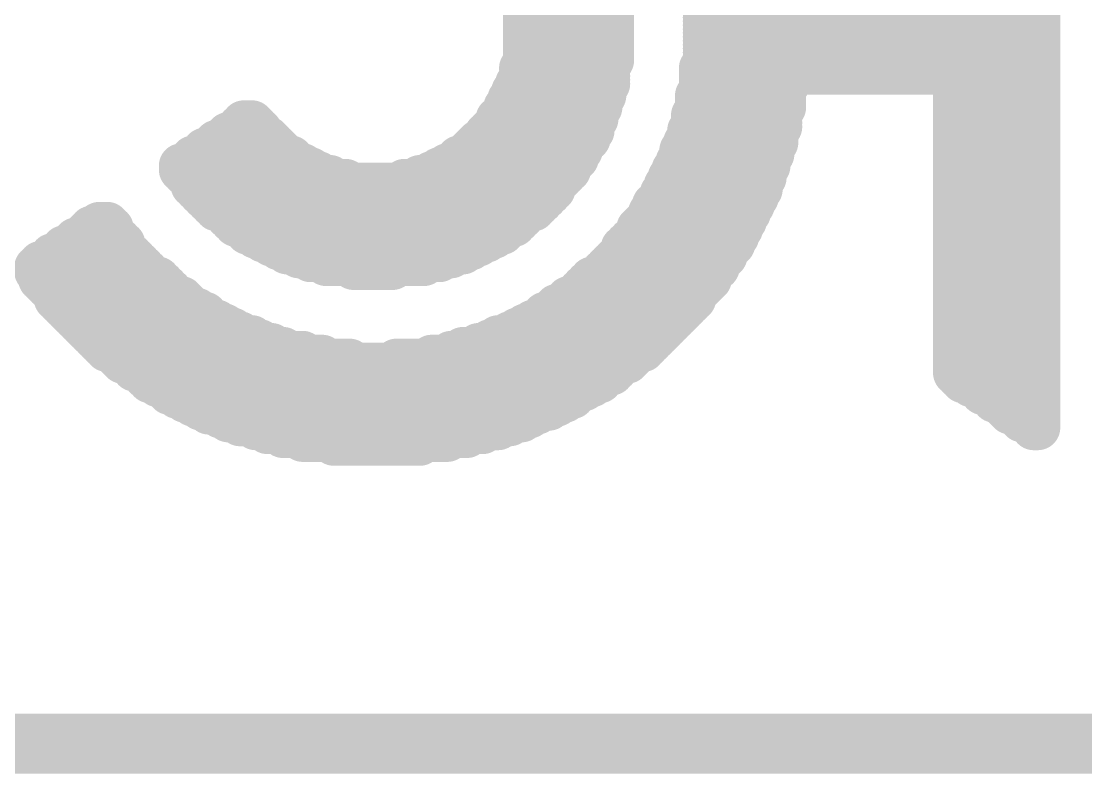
# Model space of a CAD drawing. Extents: x 100 to 205, y 100 to 175.
# Drawn here: x 152.274 to 155.814, y 123.7 to 126.204 of the extents above; entities that cross this region are included whole.
import ezdxf

# ---------------------------------------------------------------- set-up
doc = ezdxf.new("R2010")
doc.units = 0
doc.layers.get('0').update_dxf_attribs({"linetype": 'CONTINUOUS'})
doc.layers.add('SILK-BOTTOM_PHO', color=14, linetype='CONTINUOUS')

# ---------------------------------------------------------------- blocks, each defined once
blk = doc.blocks.new('ROUND_61')
at = {"const_width": 0.075056}
blk.add_lwpolyline([(-0.037528, 0, 1), (0.037528, 0, 1)], format="xyb", close=True, dxfattribs=at)

msp = doc.modelspace()

# ---------------------------------------------------------------- linework, layer by layer
at = {"layer": 'SILK-BOTTOM_PHO'}
for points, const_width in [([(154.224228, 126.269496), (153.951178, 126.269496)], 0.150114), ([(154.237182, 126.256542), (153.951178, 126.256542)], 0.150114), ([(155.654756, 126.269496), (154.549348, 126.269496)], 0.150114), ([(155.654756, 126.256542), (154.549348, 126.256542)], 0.150114), ([(154.237182, 126.243588), (153.951178, 126.243588)], 0.150114), ([(154.237182, 126.230634), (153.951178, 126.230634)], 0.150114), ([(154.237182, 126.217426), (153.951178, 126.217426)], 0.150114), ([(155.654756, 126.243588), (154.549348, 126.243588)], 0.150114), ([(155.654756, 126.230634), (154.549348, 126.230634)], 0.150114), ([(155.654756, 126.217426), (154.549348, 126.217426)], 0.150114), ([(154.237182, 126.204472), (153.951178, 126.204472)], 0.150114), ([(154.237182, 126.191518), (153.951178, 126.191518)], 0.150114), ([(155.654756, 126.204472), (154.549348, 126.204472)], 0.150114), ([(155.654756, 126.191518), (154.549348, 126.191518)], 0.150114), ([(154.237182, 126.178564), (153.951178, 126.178564)], 0.150114), ([(154.237182, 126.16561), (153.951178, 126.16561)], 0.150114), ([(154.237182, 126.152402), (153.951178, 126.152402)], 0.150114), ([(155.654756, 126.178564), (154.549348, 126.178564)], 0.150114), ([(155.654756, 126.16561), (154.549348, 126.16561)], 0.150114), ([(155.654756, 126.152402), (154.549348, 126.152402)], 0.150114), ([(154.237182, 126.139448), (153.951178, 126.139448)], 0.150114), ([(154.237182, 126.126494), (153.951178, 126.126494)], 0.150114), ([(154.237182, 126.11354), (153.951178, 126.11354)], 0.150114), ([(155.654756, 126.139448), (154.549348, 126.139448)], 0.150114), ([(155.654756, 126.126494), (154.549348, 126.126494)], 0.150114), ([(155.654756, 126.11354), (154.549348, 126.11354)], 0.150114), ([(154.237182, 126.100586), (153.951178, 126.100586)], 0.150114), ([(154.237182, 126.087378), (153.951178, 126.087378)], 0.150114), ([(154.237182, 126.074424), (153.951178, 126.074424)], 0.150114), ([(155.654756, 126.100586), (154.549348, 126.100586)], 0.150114), ([(155.654756, 126.087378), (154.549348, 126.087378)], 0.150114), ([(155.654756, 126.074424), (154.549348, 126.074424)], 0.150114), ([(154.224228, 126.048516), (153.938224, 126.048516)], 0.150114), ([(154.224228, 126.06147), (153.951178, 126.06147)], 0.150114), ([(155.654756, 126.048516), (154.536394, 126.048516)], 0.150114), ([(155.654756, 126.06147), (154.549348, 126.06147)], 0.150114), ([(154.224228, 126.035562), (153.938224, 126.035562)], 0.150114), ([(154.224228, 126.022354), (153.938224, 126.022354)], 0.150114), ([(154.224228, 126.0094), (153.938224, 126.0094)], 0.150114), ([(155.654756, 126.035562), (154.536394, 126.035562)], 0.150114), ([(154.822398, 126.022354), (154.536394, 126.022354)], 0.150114), ([(154.822398, 126.0094), (154.536394, 126.0094)], 0.150114), ([(155.654756, 126.022354), (155.381706, 126.022354)], 0.150114), ([(155.654756, 126.0094), (155.381706, 126.0094)], 0.150114), ([(154.211274, 125.970538), (153.912062, 125.970538)], 0.150114), ([(154.224228, 125.996446), (153.925016, 125.996446)], 0.150114), ([(154.211274, 125.983492), (153.925016, 125.983492)], 0.150114), ([(154.822398, 125.996446), (154.536394, 125.996446)], 0.150114), ([(154.809444, 125.983492), (154.536394, 125.983492)], 0.150114), ([(154.809444, 125.970538), (154.536394, 125.970538)], 0.150114), ([(155.654756, 125.996446), (155.381706, 125.996446)], 0.150114), ([(155.654756, 125.983492), (155.381706, 125.983492)], 0.150114), ([(155.654756, 125.970538), (155.381706, 125.970538)], 0.150114), ([(154.19832, 125.944376), (153.899108, 125.944376)], 0.150114), ([(154.19832, 125.931422), (153.899108, 125.931422)], 0.150114), ([(154.211274, 125.95733), (153.912062, 125.95733)], 0.150114), ([(154.809444, 125.95733), (154.52344, 125.95733)], 0.150114), ([(154.809444, 125.944376), (154.52344, 125.944376)], 0.150114), ([(154.809444, 125.931422), (154.52344, 125.931422)], 0.150114), ([(155.654756, 125.95733), (155.381706, 125.95733)], 0.150114), ([(155.654756, 125.944376), (155.381706, 125.944376)], 0.150114), ([(155.654756, 125.931422), (155.381706, 125.931422)], 0.150114), ([(154.19832, 125.918468), (153.886154, 125.918468)], 0.150114), ([(154.185112, 125.905514), (153.886154, 125.905514)], 0.150114), ([(154.809444, 125.918468), (154.52344, 125.918468)], 0.150114), ([(154.79649, 125.905514), (154.52344, 125.905514)], 0.150114), ([(155.654756, 125.918468), (155.381706, 125.918468)], 0.150114), ([(155.654756, 125.905514), (155.381706, 125.905514)], 0.150114), ([(153.040842, 125.866398), (153.01468, 125.866398)], 0.150114), ([(154.185112, 125.879352), (153.859992, 125.879352)], 0.150114), ([(154.172158, 125.866398), (153.859992, 125.866398)], 0.150114), ([(154.185112, 125.892306), (153.8732, 125.892306)], 0.150114), ([(154.79649, 125.892306), (154.510232, 125.892306)], 0.150114), ([(154.79649, 125.879352), (154.510232, 125.879352)], 0.150114), ([(154.79649, 125.866398), (154.510232, 125.866398)], 0.150114), ([(155.654756, 125.892306), (155.381706, 125.892306)], 0.150114), ([(155.654756, 125.879352), (155.381706, 125.879352)], 0.150114), ([(155.654756, 125.866398), (155.381706, 125.866398)], 0.150114), ([(153.06675, 125.827282), (152.962864, 125.827282)], 0.150114), ([(153.06675, 125.84049), (152.988772, 125.84049)], 0.150114), ([(153.053796, 125.853444), (153.001726, 125.853444)], 0.150114), ([(154.159204, 125.827282), (153.82113, 125.827282)], 0.150114), ([(154.172158, 125.84049), (153.834084, 125.84049)], 0.150114), ([(154.172158, 125.853444), (153.847038, 125.853444)], 0.150114), ([(154.783536, 125.84049), (154.497278, 125.84049)], 0.150114), ([(154.783536, 125.827282), (154.497278, 125.827282)], 0.150114), ([(154.79649, 125.853444), (154.510232, 125.853444)], 0.150114), ([(155.654756, 125.853444), (155.381706, 125.853444)], 0.150114), ([(155.654756, 125.84049), (155.381706, 125.84049)], 0.150114), ([(155.654756, 125.827282), (155.381706, 125.827282)], 0.150114), ([(153.105866, 125.801374), (152.923748, 125.801374)], 0.150114), ([(153.092912, 125.814328), (152.949656, 125.814328)], 0.150114), ([(154.14625, 125.801374), (153.794968, 125.801374)], 0.150114), ([(154.159204, 125.814328), (153.82113, 125.814328)], 0.150114), ([(154.783536, 125.801374), (154.484324, 125.801374)], 0.150114), ([(154.783536, 125.814328), (154.497278, 125.814328)], 0.150114), ([(155.654756, 125.814328), (155.381706, 125.814328)], 0.150114), ([(155.654756, 125.801374), (155.381706, 125.801374)], 0.150114), ([(153.144728, 125.762258), (152.871678, 125.762258)], 0.150114), ([(153.131774, 125.775466), (152.884632, 125.775466)], 0.150114), ([(153.11882, 125.78842), (152.910794, 125.78842)], 0.150114), ([(154.120088, 125.762258), (153.756106, 125.762258)], 0.150114), ([(154.133296, 125.775466), (153.76906, 125.775466)], 0.150114), ([(154.133296, 125.78842), (153.782014, 125.78842)], 0.150114), ([(154.770328, 125.775466), (154.47137, 125.775466)], 0.150114), ([(154.770328, 125.762258), (154.47137, 125.762258)], 0.150114), ([(154.770328, 125.78842), (154.484324, 125.78842)], 0.150114), ([(155.654756, 125.78842), (155.381706, 125.78842)], 0.150114), ([(155.654756, 125.775466), (155.381706, 125.775466)], 0.150114), ([(155.654756, 125.762258), (155.381706, 125.762258)], 0.150114), ([(153.209752, 125.723396), (152.806654, 125.723396)], 0.150114), ([(153.183844, 125.73635), (152.832816, 125.73635)], 0.150114), ([(153.17089, 125.749304), (152.84577, 125.749304)], 0.150114), ([(154.09418, 125.723396), (153.691082, 125.723396)], 0.150114), ([(154.107134, 125.73635), (153.71699, 125.73635)], 0.150114), ([(154.120088, 125.749304), (153.729944, 125.749304)], 0.150114), ([(154.757374, 125.73635), (154.458416, 125.73635)], 0.150114), ([(154.757374, 125.723396), (154.458416, 125.723396)], 0.150114), ([(154.757374, 125.749304), (154.47137, 125.749304)], 0.150114), ([(155.654756, 125.749304), (155.381706, 125.749304)], 0.150114), ([(155.654756, 125.73635), (155.381706, 125.73635)], 0.150114), ([(155.654756, 125.723396), (155.381706, 125.723396)], 0.150114), ([(153.235914, 125.710442), (152.806654, 125.710442)], 0.150114), ([(153.261822, 125.697234), (152.819608, 125.697234)], 0.150114), ([(153.300938, 125.68428), (152.832816, 125.68428)], 0.150114), ([(154.068272, 125.68428), (153.599896, 125.68428)], 0.150114), ([(154.081226, 125.697234), (153.639012, 125.697234)], 0.150114), ([(154.09418, 125.710442), (153.66492, 125.710442)], 0.150114), ([(154.74442, 125.68428), (154.432254, 125.68428)], 0.150114), ([(154.74442, 125.710442), (154.445208, 125.710442)], 0.150114), ([(154.74442, 125.697234), (154.445208, 125.697234)], 0.150114), ([(155.654756, 125.710442), (155.381706, 125.710442)], 0.150114), ([(155.654756, 125.697234), (155.381706, 125.697234)], 0.150114), ([(155.654756, 125.68428), (155.381706, 125.68428)], 0.150114), ([(153.353008, 125.671326), (152.84577, 125.671326)], 0.150114), ([(154.04211, 125.658372), (152.84577, 125.658372)], 0.150114), ([(154.055064, 125.671326), (153.54808, 125.671326)], 0.150114), ([(154.731466, 125.658372), (154.4193, 125.658372)], 0.150114), ([(154.731466, 125.671326), (154.432254, 125.671326)], 0.150114), ([(155.654756, 125.671326), (155.381706, 125.671326)], 0.150114), ([(155.654756, 125.658372), (155.381706, 125.658372)], 0.150114), ([(154.04211, 125.645418), (152.858724, 125.645418)], 0.150114), ([(154.029156, 125.63221), (152.871678, 125.63221)], 0.150114), ([(154.016202, 125.619256), (152.884632, 125.619256)], 0.150114), ([(154.718512, 125.63221), (154.406346, 125.63221)], 0.150114), ([(154.718512, 125.619256), (154.406346, 125.619256)], 0.150114), ([(154.731466, 125.645418), (154.4193, 125.645418)], 0.150114), ([(155.654756, 125.645418), (155.381706, 125.645418)], 0.150114), ([(155.654756, 125.63221), (155.381706, 125.63221)], 0.150114), ([(155.654756, 125.619256), (155.381706, 125.619256)], 0.150114), ([(154.003248, 125.606302), (152.89784, 125.606302)], 0.150114), ([(153.99004, 125.593348), (152.910794, 125.593348)], 0.150114), ([(153.977086, 125.580394), (152.923748, 125.580394)], 0.150114), ([(154.705304, 125.593348), (154.380184, 125.593348)], 0.150114), ([(154.69235, 125.580394), (154.380184, 125.580394)], 0.150114), ([(154.705304, 125.606302), (154.393392, 125.606302)], 0.150114), ([(155.654756, 125.606302), (155.381706, 125.606302)], 0.150114), ([(155.654756, 125.593348), (155.381706, 125.593348)], 0.150114), ([(155.654756, 125.580394), (155.381706, 125.580394)], 0.150114), ([(153.951178, 125.567186), (152.949656, 125.567186)], 0.150114), ([(153.938224, 125.554232), (152.962864, 125.554232)], 0.150114), ([(154.69235, 125.567186), (154.36723, 125.567186)], 0.150114), ([(154.679396, 125.554232), (154.36723, 125.554232)], 0.150114), ([(155.654756, 125.567186), (155.381706, 125.567186)], 0.150114), ([(155.654756, 125.554232), (155.381706, 125.554232)], 0.150114), ([(152.57272, 125.51537), (152.507696, 125.51537)], 0.150114), ([(152.559512, 125.528324), (152.533604, 125.528324)], 0.150114), ([(153.925016, 125.541278), (152.975818, 125.541278)], 0.150114), ([(153.912062, 125.528324), (152.988772, 125.528324)], 0.150114), ([(153.886154, 125.51537), (153.01468, 125.51537)], 0.150114), ([(154.666442, 125.51537), (154.328368, 125.51537)], 0.150114), ([(154.666442, 125.528324), (154.341322, 125.528324)], 0.150114), ([(154.679396, 125.541278), (154.354276, 125.541278)], 0.150114), ([(155.654756, 125.541278), (155.381706, 125.541278)], 0.150114), ([(155.654756, 125.528324), (155.381706, 125.528324)], 0.150114), ([(155.654756, 125.51537), (155.381706, 125.51537)], 0.150114), ([(152.598628, 125.476254), (152.455626, 125.476254)], 0.150114), ([(152.585674, 125.489208), (152.481534, 125.489208)], 0.150114), ([(152.57272, 125.502162), (152.494488, 125.502162)], 0.150114), ([(153.8732, 125.502162), (153.027888, 125.502162)], 0.150114), ([(153.847038, 125.489208), (153.053796, 125.489208)], 0.150114), ([(153.82113, 125.476254), (153.079704, 125.476254)], 0.150114), ([(154.64028, 125.476254), (154.302206, 125.476254)], 0.150114), ([(154.653488, 125.489208), (154.31516, 125.489208)], 0.150114), ([(154.653488, 125.502162), (154.328368, 125.502162)], 0.150114), ([(155.654756, 125.502162), (155.381706, 125.502162)], 0.150114), ([(155.654756, 125.489208), (155.381706, 125.489208)], 0.150114), ([(155.654756, 125.476254), (155.381706, 125.476254)], 0.150114), ([(152.624536, 125.437138), (152.403556, 125.437138)], 0.150114), ([(152.611582, 125.450346), (152.41651, 125.450346)], 0.150114), ([(152.611582, 125.4633), (152.442672, 125.4633)], 0.150114), ([(153.794968, 125.4633), (153.105866, 125.4633)], 0.150114), ([(153.76906, 125.450346), (153.131774, 125.450346)], 0.150114), ([(153.743152, 125.437138), (153.157936, 125.437138)], 0.150114), ([(154.627326, 125.450346), (154.276298, 125.450346)], 0.150114), ([(154.614372, 125.437138), (154.276298, 125.437138)], 0.150114), ([(154.64028, 125.4633), (154.289252, 125.4633)], 0.150114), ([(155.654756, 125.4633), (155.381706, 125.4633)], 0.150114), ([(155.654756, 125.450346), (155.381706, 125.450346)], 0.150114), ([(155.654756, 125.437138), (155.381706, 125.437138)], 0.150114), ([(152.650698, 125.41123), (152.36444, 125.41123)], 0.150114), ([(152.637744, 125.424184), (152.377648, 125.424184)], 0.150114), ([(153.704036, 125.424184), (153.196798, 125.424184)], 0.150114), ([(153.66492, 125.41123), (153.235914, 125.41123)], 0.150114), ([(154.601418, 125.41123), (154.250136, 125.41123)], 0.150114), ([(154.614372, 125.424184), (154.263344, 125.424184)], 0.150114), ([(155.654756, 125.424184), (155.381706, 125.424184)], 0.150114), ([(155.654756, 125.41123), (155.381706, 125.41123)], 0.150114), ([(152.676606, 125.385322), (152.325578, 125.385322)], 0.150114), ([(152.68956, 125.372114), (152.325578, 125.372114)], 0.150114), ([(152.663652, 125.398276), (152.338532, 125.398276)], 0.150114), ([(153.613104, 125.398276), (153.287984, 125.398276)], 0.150114), ([(153.508964, 125.385322), (153.378916, 125.385322)], 0.150114), ([(154.575256, 125.372114), (154.211274, 125.372114)], 0.150114), ([(154.588464, 125.385322), (154.224228, 125.385322)], 0.150114), ([(154.588464, 125.398276), (154.237182, 125.398276)], 0.150114), ([(155.654756, 125.398276), (155.381706, 125.398276)], 0.150114), ([(155.654756, 125.385322), (155.381706, 125.385322)], 0.150114), ([(155.654756, 125.372114), (155.381706, 125.372114)], 0.150114), ([(152.702768, 125.35916), (152.338532, 125.35916)], 0.150114), ([(152.728676, 125.346206), (152.338532, 125.346206)], 0.150114), ([(152.74163, 125.333252), (152.351486, 125.333252)], 0.150114), ([(154.549348, 125.333252), (154.159204, 125.333252)], 0.150114), ([(154.562302, 125.346206), (154.172158, 125.346206)], 0.150114), ([(154.562302, 125.35916), (154.19832, 125.35916)], 0.150114), ([(155.654756, 125.35916), (155.381706, 125.35916)], 0.150114), ([(155.654756, 125.346206), (155.381706, 125.346206)], 0.150114), ([(155.654756, 125.333252), (155.381706, 125.333252)], 0.150114), ([(152.754584, 125.320298), (152.36444, 125.320298)], 0.150114), ([(152.767792, 125.30709), (152.377648, 125.30709)], 0.150114), ([(152.780746, 125.294136), (152.390602, 125.294136)], 0.150114), ([(154.510232, 125.294136), (154.120088, 125.294136)], 0.150114), ([(154.52344, 125.30709), (154.133296, 125.30709)], 0.150114), ([(154.536394, 125.320298), (154.14625, 125.320298)], 0.150114), ([(155.654756, 125.320298), (155.381706, 125.320298)], 0.150114), ([(155.654756, 125.30709), (155.381706, 125.30709)], 0.150114), ([(155.654756, 125.294136), (155.381706, 125.294136)], 0.150114), ([(152.806654, 125.281182), (152.390602, 125.281182)], 0.150114), ([(152.819608, 125.268228), (152.403556, 125.268228)], 0.150114), ([(154.497278, 125.268228), (154.081226, 125.268228)], 0.150114), ([(154.510232, 125.281182), (154.09418, 125.281182)], 0.150114), ([(155.654756, 125.281182), (155.381706, 125.281182)], 0.150114), ([(155.654756, 125.268228), (155.381706, 125.268228)], 0.150114), ([(152.832816, 125.255274), (152.41651, 125.255274)], 0.150114), ([(152.858724, 125.242066), (152.429464, 125.242066)], 0.150114), ([(152.884632, 125.229112), (152.442672, 125.229112)], 0.150114), ([(154.458416, 125.229112), (154.016202, 125.229112)], 0.150114), ([(154.47137, 125.242066), (154.04211, 125.242066)], 0.150114), ([(154.484324, 125.255274), (154.055064, 125.255274)], 0.150114), ([(155.654756, 125.255274), (155.381706, 125.255274)], 0.150114), ([(155.654756, 125.242066), (155.381706, 125.242066)], 0.150114), ([(155.654756, 125.229112), (155.381706, 125.229112)], 0.150114), ([(152.89784, 125.216158), (152.455626, 125.216158)], 0.150114), ([(152.923748, 125.203204), (152.46858, 125.203204)], 0.150114), ([(152.949656, 125.19025), (152.481534, 125.19025)], 0.150114), ([(154.4193, 125.19025), (153.951178, 125.19025)], 0.150114), ([(154.432254, 125.203204), (153.977086, 125.203204)], 0.150114), ([(154.445208, 125.216158), (154.003248, 125.216158)], 0.150114), ([(155.654756, 125.216158), (155.381706, 125.216158)], 0.150114), ([(155.654756, 125.203204), (155.381706, 125.203204)], 0.150114), ([(155.654756, 125.19025), (155.381706, 125.19025)], 0.150114), ([(152.975818, 125.177042), (152.494488, 125.177042)], 0.150114), ([(153.001726, 125.164088), (152.507696, 125.164088)], 0.150114), ([(154.393392, 125.164088), (153.899108, 125.164088)], 0.150114), ([(154.406346, 125.177042), (153.925016, 125.177042)], 0.150114), ([(155.654756, 125.177042), (155.381706, 125.177042)], 0.150114), ([(155.654756, 125.164088), (155.381706, 125.164088)], 0.150114), ([(153.040842, 125.151134), (152.52065, 125.151134)], 0.150114), ([(153.06675, 125.13818), (152.533604, 125.13818)], 0.150114), ([(153.105866, 125.125226), (152.546558, 125.125226)], 0.150114), ([(154.354276, 125.125226), (153.794968, 125.125226)], 0.150114), ([(154.36723, 125.13818), (153.834084, 125.13818)], 0.150114), ([(154.380184, 125.151134), (153.859992, 125.151134)], 0.150114), ([(155.654756, 125.151134), (155.381706, 125.151134)], 0.150114), ([(155.654756, 125.13818), (155.381706, 125.13818)], 0.150114), ([(155.654756, 125.125226), (155.381706, 125.125226)], 0.150114), ([(153.144728, 125.112018), (152.559512, 125.112018)], 0.150114), ([(153.209752, 125.099064), (152.585674, 125.099064)], 0.150114), ([(153.274776, 125.08611), (152.598628, 125.08611)], 0.150114), ([(154.302206, 125.08611), (153.639012, 125.08611)], 0.150114), ([(154.31516, 125.099064), (153.704036, 125.099064)], 0.150114), ([(154.341322, 125.112018), (153.743152, 125.112018)], 0.150114), ([(155.654756, 125.112018), (155.381706, 125.112018)], 0.150114), ([(155.654756, 125.099064), (155.381706, 125.099064)], 0.150114), ([(155.654756, 125.08611), (155.381706, 125.08611)], 0.150114), ([(153.365962, 125.073156), (152.611582, 125.073156)], 0.150114), ([(154.263344, 125.060202), (152.637744, 125.060202)], 0.150114), ([(154.250136, 125.046994), (152.650698, 125.046994)], 0.150114), ([(154.289252, 125.073156), (153.521918, 125.073156)], 0.150114), ([(155.654756, 125.073156), (155.381706, 125.073156)], 0.150114), ([(155.654756, 125.060202), (155.381706, 125.060202)], 0.150114), ([(155.654756, 125.046994), (155.381706, 125.046994)], 0.150114), ([(154.237182, 125.03404), (152.676606, 125.03404)], 0.150114), ([(154.211274, 125.021086), (152.68956, 125.021086)], 0.150114), ([(155.654756, 125.03404), (155.381706, 125.03404)], 0.150114), ([(155.654756, 125.021086), (155.39466, 125.021086)], 0.150114), ([(154.19832, 125.008132), (152.702768, 125.008132)], 0.150114), ([(154.172158, 124.995178), (152.728676, 124.995178)], 0.150114), ([(154.14625, 124.98197), (152.754584, 124.98197)], 0.150114), ([(155.654756, 125.008132), (155.407614, 125.008132)], 0.150114), ([(155.654756, 124.995178), (155.433776, 124.995178)], 0.150114), ([(155.654756, 124.98197), (155.459684, 124.98197)], 0.150114), ([(154.120088, 124.969016), (152.767792, 124.969016)], 0.150114), ([(154.107134, 124.956062), (152.7937, 124.956062)], 0.150114), ([(154.081226, 124.943108), (152.819608, 124.943108)], 0.150114), ([(155.654756, 124.969016), (155.472638, 124.969016)], 0.150114), ([(155.654756, 124.956062), (155.4988, 124.956062)], 0.150114), ([(155.654756, 124.943108), (155.511754, 124.943108)], 0.150114), ([(154.055064, 124.930154), (152.84577, 124.930154)], 0.150114), ([(154.029156, 124.916946), (152.871678, 124.916946)], 0.150114), ([(155.654756, 124.930154), (155.537662, 124.930154)], 0.150114), ([(155.654756, 124.916946), (155.550616, 124.916946)], 0.150114), ([(153.99004, 124.903992), (152.89784, 124.903992)], 0.150114), ([(153.964132, 124.891038), (152.936702, 124.891038)], 0.150114), ([(153.938224, 124.878084), (152.962864, 124.878084)], 0.150114), ([(155.654756, 124.903992), (155.563824, 124.903992)], 0.150114), ([(155.654756, 124.891038), (155.589732, 124.891038)], 0.150114), ([(155.654756, 124.878084), (155.602686, 124.878084)], 0.150114), ([(153.899108, 124.86513), (153.001726, 124.86513)], 0.150114), ([(153.859992, 124.851922), (153.053796, 124.851922)], 0.150114), ([(153.808176, 124.838968), (153.092912, 124.838968)], 0.150114), ([(155.654756, 124.86513), (155.628848, 124.86513)], 0.150114), ([(155.654756, 124.851922), (155.641802, 124.851922)], 0.150114), ([(153.756106, 124.826014), (153.144728, 124.826014)], 0.150114), ([(153.691082, 124.81306), (153.209752, 124.81306)], 0.150114), ([(153.599896, 124.800106), (153.313892, 124.800106)], 0.150114), ([(150.599902, 123.800108), (164.100002, 123.800108)], 0.199898)]:
    msp.add_lwpolyline(points, dxfattribs=dict(at, const_width=const_width))

# ---------------------------------------------------------------- block references
for p in [(153.951178, 126.269496), (153.951178, 126.256542), (154.224228, 126.269496), (154.237182, 126.256542), (154.549348, 126.269496), (154.549348, 126.256542), (155.654756, 126.269496), (155.654756, 126.256542), (153.951178, 126.243588), (153.951178, 126.230634), (153.951178, 126.217426), (154.237182, 126.243588), (154.237182, 126.230634), (154.237182, 126.217426), (154.549348, 126.243588), (154.549348, 126.230634), (154.549348, 126.217426), (155.654756, 126.243588), (155.654756, 126.230634), (155.654756, 126.217426), (153.951178, 126.204472), (153.951178, 126.191518), (154.237182, 126.204472), (154.237182, 126.191518), (154.549348, 126.204472), (154.549348, 126.191518), (155.654756, 126.204472), (155.654756, 126.191518), (153.951178, 126.178564), (153.951178, 126.16561), (153.951178, 126.152402), (154.237182, 126.178564), (154.237182, 126.16561), (154.237182, 126.152402), (154.549348, 126.178564), (154.549348, 126.16561), (154.549348, 126.152402), (155.654756, 126.178564), (155.654756, 126.16561), (155.654756, 126.152402), (153.951178, 126.139448), (153.951178, 126.126494), (153.951178, 126.11354), (154.237182, 126.139448), (154.237182, 126.126494), (154.237182, 126.11354), (154.549348, 126.139448), (154.549348, 126.126494), (154.549348, 126.11354), (155.654756, 126.139448), (155.654756, 126.126494), (155.654756, 126.11354), (153.951178, 126.100586), (153.951178, 126.087378), (153.951178, 126.074424), (154.237182, 126.100586), (154.237182, 126.087378), (154.237182, 126.074424), (154.549348, 126.100586), (154.549348, 126.087378), (154.549348, 126.074424), (155.654756, 126.100586), (155.654756, 126.087378), (155.654756, 126.074424), (153.938224, 126.048516), (153.951178, 126.06147), (154.224228, 126.06147), (154.224228, 126.048516), (154.536394, 126.048516), (154.549348, 126.06147), (155.654756, 126.06147), (155.654756, 126.048516), (153.938224, 126.035562), (153.938224, 126.022354), (153.938224, 126.0094), (154.224228, 126.035562), (154.224228, 126.022354), (154.224228, 126.0094), (154.536394, 126.035562), (154.536394, 126.022354), (154.536394, 126.0094), (154.822398, 126.022354), (154.822398, 126.0094), (155.381706, 126.022354), (155.381706, 126.0094), (155.654756, 126.035562), (155.654756, 126.022354), (155.654756, 126.0094), (153.912062, 125.970538), (153.925016, 125.996446), (153.925016, 125.983492), (154.211274, 125.983492), (154.211274, 125.970538), (154.224228, 125.996446), (154.536394, 125.996446), (154.536394, 125.983492), (154.536394, 125.970538), (154.809444, 125.983492), (154.809444, 125.970538), (154.822398, 125.996446), (155.381706, 125.996446), (155.381706, 125.983492), (155.381706, 125.970538), (155.654756, 125.996446), (155.654756, 125.983492), (155.654756, 125.970538), (153.899108, 125.944376), (153.899108, 125.931422), (153.912062, 125.95733), (154.19832, 125.944376), (154.19832, 125.931422), (154.211274, 125.95733), (154.52344, 125.95733), (154.52344, 125.944376), (154.52344, 125.931422), (154.809444, 125.95733), (154.809444, 125.944376), (154.809444, 125.931422), (155.381706, 125.95733), (155.381706, 125.944376), (155.381706, 125.931422), (155.654756, 125.95733), (155.654756, 125.944376), (155.654756, 125.931422), (153.886154, 125.918468), (153.886154, 125.905514), (154.185112, 125.905514), (154.19832, 125.918468), (154.52344, 125.918468), (154.52344, 125.905514), (154.79649, 125.905514), (154.809444, 125.918468), (155.381706, 125.918468), (155.381706, 125.905514), (155.654756, 125.918468), (155.654756, 125.905514), (153.01468, 125.866398), (153.040842, 125.866398), (153.859992, 125.879352), (153.859992, 125.866398), (153.8732, 125.892306), (154.172158, 125.866398), (154.185112, 125.892306), (154.185112, 125.879352), (154.510232, 125.892306), (154.510232, 125.879352), (154.510232, 125.866398), (154.79649, 125.892306), (154.79649, 125.879352), (154.79649, 125.866398), (155.381706, 125.892306), (155.381706, 125.879352), (155.381706, 125.866398), (155.654756, 125.892306), (155.654756, 125.879352), (155.654756, 125.866398), (152.962864, 125.827282), (152.988772, 125.84049), (153.001726, 125.853444), (153.053796, 125.853444), (153.06675, 125.84049), (153.06675, 125.827282), (153.82113, 125.827282), (153.834084, 125.84049), (153.847038, 125.853444), (154.159204, 125.827282), (154.172158, 125.853444), (154.172158, 125.84049), (154.497278, 125.84049), (154.497278, 125.827282), (154.510232, 125.853444), (154.783536, 125.84049), (154.783536, 125.827282), (154.79649, 125.853444), (155.381706, 125.853444), (155.381706, 125.84049), (155.381706, 125.827282), (155.654756, 125.853444), (155.654756, 125.84049), (155.654756, 125.827282), (152.923748, 125.801374), (152.949656, 125.814328), (153.092912, 125.814328), (153.105866, 125.801374), (153.794968, 125.801374), (153.82113, 125.814328), (154.14625, 125.801374), (154.159204, 125.814328), (154.484324, 125.801374), (154.497278, 125.814328), (154.783536, 125.814328), (154.783536, 125.801374), (155.381706, 125.814328), (155.381706, 125.801374), (155.654756, 125.814328), (155.654756, 125.801374), (152.871678, 125.762258), (152.884632, 125.775466), (152.910794, 125.78842), (153.11882, 125.78842), (153.131774, 125.775466), (153.144728, 125.762258), (153.756106, 125.762258), (153.76906, 125.775466), (153.782014, 125.78842), (154.120088, 125.762258), (154.133296, 125.78842), (154.133296, 125.775466), (154.47137, 125.775466), (154.47137, 125.762258), (154.484324, 125.78842), (154.770328, 125.78842), (154.770328, 125.775466), (154.770328, 125.762258), (155.381706, 125.78842), (155.381706, 125.775466), (155.381706, 125.762258), (155.654756, 125.78842), (155.654756, 125.775466), (155.654756, 125.762258), (152.806654, 125.723396), (152.832816, 125.73635), (152.84577, 125.749304), (153.17089, 125.749304), (153.183844, 125.73635), (153.209752, 125.723396), (153.691082, 125.723396), (153.71699, 125.73635), (153.729944, 125.749304), (154.09418, 125.723396), (154.107134, 125.73635), (154.120088, 125.749304), (154.458416, 125.73635), (154.458416, 125.723396), (154.47137, 125.749304), (154.757374, 125.749304), (154.757374, 125.73635), (154.757374, 125.723396), (155.381706, 125.749304), (155.381706, 125.73635), (155.381706, 125.723396), (155.654756, 125.749304), (155.654756, 125.73635), (155.654756, 125.723396), (152.806654, 125.710442), (152.819608, 125.697234), (152.832816, 125.68428), (153.235914, 125.710442), (153.261822, 125.697234), (153.300938, 125.68428), (153.599896, 125.68428), (153.639012, 125.697234), (153.66492, 125.710442), (154.068272, 125.68428), (154.081226, 125.697234), (154.09418, 125.710442), (154.432254, 125.68428), (154.445208, 125.710442), (154.445208, 125.697234), (154.74442, 125.710442), (154.74442, 125.697234), (154.74442, 125.68428), (155.381706, 125.710442), (155.381706, 125.697234), (155.381706, 125.68428), (155.654756, 125.710442), (155.654756, 125.697234), (155.654756, 125.68428), (152.84577, 125.671326), (152.84577, 125.658372), (153.353008, 125.671326), (153.54808, 125.671326), (154.04211, 125.658372), (154.055064, 125.671326), (154.4193, 125.658372), (154.432254, 125.671326), (154.731466, 125.671326), (154.731466, 125.658372), (155.381706, 125.671326), (155.381706, 125.658372), (155.654756, 125.671326), (155.654756, 125.658372), (152.858724, 125.645418), (152.871678, 125.63221), (152.884632, 125.619256), (154.016202, 125.619256), (154.029156, 125.63221), (154.04211, 125.645418), (154.406346, 125.63221), (154.406346, 125.619256), (154.4193, 125.645418), (154.718512, 125.63221), (154.718512, 125.619256), (154.731466, 125.645418), (155.381706, 125.645418), (155.381706, 125.63221), (155.381706, 125.619256), (155.654756, 125.645418), (155.654756, 125.63221), (155.654756, 125.619256), (152.89784, 125.606302), (152.910794, 125.593348), (152.923748, 125.580394), (153.977086, 125.580394), (153.99004, 125.593348), (154.003248, 125.606302), (154.380184, 125.593348), (154.380184, 125.580394), (154.393392, 125.606302), (154.69235, 125.580394), (154.705304, 125.606302), (154.705304, 125.593348), (155.381706, 125.606302), (155.381706, 125.593348), (155.381706, 125.580394), (155.654756, 125.606302), (155.654756, 125.593348), (155.654756, 125.580394), (152.949656, 125.567186), (152.962864, 125.554232), (153.938224, 125.554232), (153.951178, 125.567186), (154.36723, 125.567186), (154.36723, 125.554232), (154.679396, 125.554232), (154.69235, 125.567186), (155.381706, 125.567186), (155.381706, 125.554232), (155.654756, 125.567186), (155.654756, 125.554232), (152.507696, 125.51537), (152.533604, 125.528324), (152.559512, 125.528324), (152.57272, 125.51537), (152.975818, 125.541278), (152.988772, 125.528324), (153.01468, 125.51537), (153.886154, 125.51537), (153.912062, 125.528324), (153.925016, 125.541278), (154.328368, 125.51537), (154.341322, 125.528324), (154.354276, 125.541278), (154.666442, 125.528324), (154.666442, 125.51537), (154.679396, 125.541278), (155.381706, 125.541278), (155.381706, 125.528324), (155.381706, 125.51537), (155.654756, 125.541278), (155.654756, 125.528324), (155.654756, 125.51537), (152.455626, 125.476254), (152.481534, 125.489208), (152.494488, 125.502162), (152.57272, 125.502162), (152.585674, 125.489208), (152.598628, 125.476254), (153.027888, 125.502162), (153.053796, 125.489208), (153.079704, 125.476254), (153.82113, 125.476254), (153.847038, 125.489208), (153.8732, 125.502162), (154.302206, 125.476254), (154.31516, 125.489208), (154.328368, 125.502162), (154.64028, 125.476254), (154.653488, 125.502162), (154.653488, 125.489208), (155.381706, 125.502162), (155.381706, 125.489208), (155.381706, 125.476254), (155.654756, 125.502162), (155.654756, 125.489208), (155.654756, 125.476254), (152.403556, 125.437138), (152.41651, 125.450346), (152.442672, 125.4633), (152.611582, 125.4633), (152.611582, 125.450346), (152.624536, 125.437138), (153.105866, 125.4633), (153.131774, 125.450346), (153.157936, 125.437138), (153.743152, 125.437138), (153.76906, 125.450346), (153.794968, 125.4633), (154.276298, 125.450346), (154.276298, 125.437138), (154.289252, 125.4633), (154.614372, 125.437138), (154.627326, 125.450346), (154.64028, 125.4633), (155.381706, 125.4633), (155.381706, 125.450346), (155.381706, 125.437138), (155.654756, 125.4633), (155.654756, 125.450346), (155.654756, 125.437138), (152.36444, 125.41123), (152.377648, 125.424184), (152.637744, 125.424184), (152.650698, 125.41123), (153.196798, 125.424184), (153.235914, 125.41123), (153.66492, 125.41123), (153.704036, 125.424184), (154.250136, 125.41123), (154.263344, 125.424184), (154.601418, 125.41123), (154.614372, 125.424184), (155.381706, 125.424184), (155.381706, 125.41123), (155.654756, 125.424184), (155.654756, 125.41123), (152.325578, 125.385322), (152.325578, 125.372114), (152.338532, 125.398276), (152.663652, 125.398276), (152.676606, 125.385322), (152.68956, 125.372114), (153.287984, 125.398276), (153.378916, 125.385322), (153.508964, 125.385322), (153.613104, 125.398276), (154.211274, 125.372114), (154.224228, 125.385322), (154.237182, 125.398276), (154.575256, 125.372114), (154.588464, 125.398276), (154.588464, 125.385322), (155.381706, 125.398276), (155.381706, 125.385322), (155.381706, 125.372114), (155.654756, 125.398276), (155.654756, 125.385322), (155.654756, 125.372114), (152.338532, 125.35916), (152.338532, 125.346206), (152.351486, 125.333252), (152.702768, 125.35916), (152.728676, 125.346206), (152.74163, 125.333252), (154.159204, 125.333252), (154.172158, 125.346206), (154.19832, 125.35916), (154.549348, 125.333252), (154.562302, 125.35916), (154.562302, 125.346206), (155.381706, 125.35916), (155.381706, 125.346206), (155.381706, 125.333252), (155.654756, 125.35916), (155.654756, 125.346206), (155.654756, 125.333252), (152.36444, 125.320298), (152.377648, 125.30709), (152.390602, 125.294136), (152.754584, 125.320298), (152.767792, 125.30709), (152.780746, 125.294136), (154.120088, 125.294136), (154.133296, 125.30709), (154.14625, 125.320298), (154.510232, 125.294136), (154.52344, 125.30709), (154.536394, 125.320298), (155.381706, 125.320298), (155.381706, 125.30709), (155.381706, 125.294136), (155.654756, 125.320298), (155.654756, 125.30709), (155.654756, 125.294136), (152.390602, 125.281182), (152.403556, 125.268228), (152.806654, 125.281182), (152.819608, 125.268228), (154.081226, 125.268228), (154.09418, 125.281182), (154.497278, 125.268228), (154.510232, 125.281182), (155.381706, 125.281182), (155.381706, 125.268228), (155.654756, 125.281182), (155.654756, 125.268228), (152.41651, 125.255274), (152.429464, 125.242066), (152.442672, 125.229112), (152.832816, 125.255274), (152.858724, 125.242066), (152.884632, 125.229112), (154.016202, 125.229112), (154.04211, 125.242066), (154.055064, 125.255274), (154.458416, 125.229112), (154.47137, 125.242066), (154.484324, 125.255274), (155.381706, 125.255274), (155.381706, 125.242066), (155.381706, 125.229112), (155.654756, 125.255274), (155.654756, 125.242066), (155.654756, 125.229112), (152.455626, 125.216158), (152.46858, 125.203204), (152.481534, 125.19025), (152.89784, 125.216158), (152.923748, 125.203204), (152.949656, 125.19025), (153.951178, 125.19025), (153.977086, 125.203204), (154.003248, 125.216158), (154.4193, 125.19025), (154.432254, 125.203204), (154.445208, 125.216158), (155.381706, 125.216158), (155.381706, 125.203204), (155.381706, 125.19025), (155.654756, 125.216158), (155.654756, 125.203204), (155.654756, 125.19025), (152.494488, 125.177042), (152.507696, 125.164088), (152.975818, 125.177042), (153.001726, 125.164088), (153.899108, 125.164088), (153.925016, 125.177042), (154.393392, 125.164088), (154.406346, 125.177042), (155.381706, 125.177042), (155.381706, 125.164088), (155.654756, 125.177042), (155.654756, 125.164088), (152.52065, 125.151134), (152.533604, 125.13818), (152.546558, 125.125226), (153.040842, 125.151134), (153.06675, 125.13818), (153.105866, 125.125226), (153.794968, 125.125226), (153.834084, 125.13818), (153.859992, 125.151134), (154.354276, 125.125226), (154.36723, 125.13818), (154.380184, 125.151134), (155.381706, 125.151134), (155.381706, 125.13818), (155.381706, 125.125226), (155.654756, 125.151134), (155.654756, 125.13818), (155.654756, 125.125226), (152.559512, 125.112018), (152.585674, 125.099064), (152.598628, 125.08611), (153.144728, 125.112018), (153.209752, 125.099064), (153.274776, 125.08611), (153.639012, 125.08611), (153.704036, 125.099064), (153.743152, 125.112018), (154.302206, 125.08611), (154.31516, 125.099064), (154.341322, 125.112018), (155.381706, 125.112018), (155.381706, 125.099064), (155.381706, 125.08611), (155.654756, 125.112018), (155.654756, 125.099064), (155.654756, 125.08611), (152.611582, 125.073156), (152.637744, 125.060202), (152.650698, 125.046994), (153.365962, 125.073156), (153.521918, 125.073156), (154.250136, 125.046994), (154.263344, 125.060202), (154.289252, 125.073156), (155.381706, 125.073156), (155.381706, 125.060202), (155.381706, 125.046994), (155.654756, 125.073156), (155.654756, 125.060202), (155.654756, 125.046994), (152.676606, 125.03404), (152.68956, 125.021086), (154.211274, 125.021086), (154.237182, 125.03404), (155.381706, 125.03404), (155.39466, 125.021086), (155.654756, 125.03404), (155.654756, 125.021086), (152.702768, 125.008132), (152.728676, 124.995178), (152.754584, 124.98197), (154.14625, 124.98197), (154.172158, 124.995178), (154.19832, 125.008132), (155.407614, 125.008132), (155.433776, 124.995178), (155.459684, 124.98197), (155.654756, 125.008132), (155.654756, 124.995178), (155.654756, 124.98197), (152.767792, 124.969016), (152.7937, 124.956062), (152.819608, 124.943108), (154.081226, 124.943108), (154.107134, 124.956062), (154.120088, 124.969016), (155.472638, 124.969016), (155.4988, 124.956062), (155.511754, 124.943108), (155.654756, 124.969016), (155.654756, 124.956062), (155.654756, 124.943108), (152.84577, 124.930154), (152.871678, 124.916946), (154.029156, 124.916946), (154.055064, 124.930154), (155.537662, 124.930154), (155.550616, 124.916946), (155.654756, 124.930154), (155.654756, 124.916946), (152.89784, 124.903992), (152.936702, 124.891038), (152.962864, 124.878084), (153.938224, 124.878084), (153.964132, 124.891038), (153.99004, 124.903992), (155.563824, 124.903992), (155.589732, 124.891038), (155.602686, 124.878084), (155.654756, 124.903992), (155.654756, 124.891038), (155.654756, 124.878084), (153.001726, 124.86513), (153.053796, 124.851922), (153.092912, 124.838968), (153.808176, 124.838968), (153.859992, 124.851922), (153.899108, 124.86513), (155.628848, 124.86513), (155.641802, 124.851922), (155.654756, 124.86513), (155.654756, 124.851922), (153.144728, 124.826014), (153.209752, 124.81306), (153.313892, 124.800106), (153.599896, 124.800106), (153.691082, 124.81306), (153.756106, 124.826014)]:
    msp.add_blockref('ROUND_61', p, dxfattribs=at)

doc.saveas('drawing.dxf')
